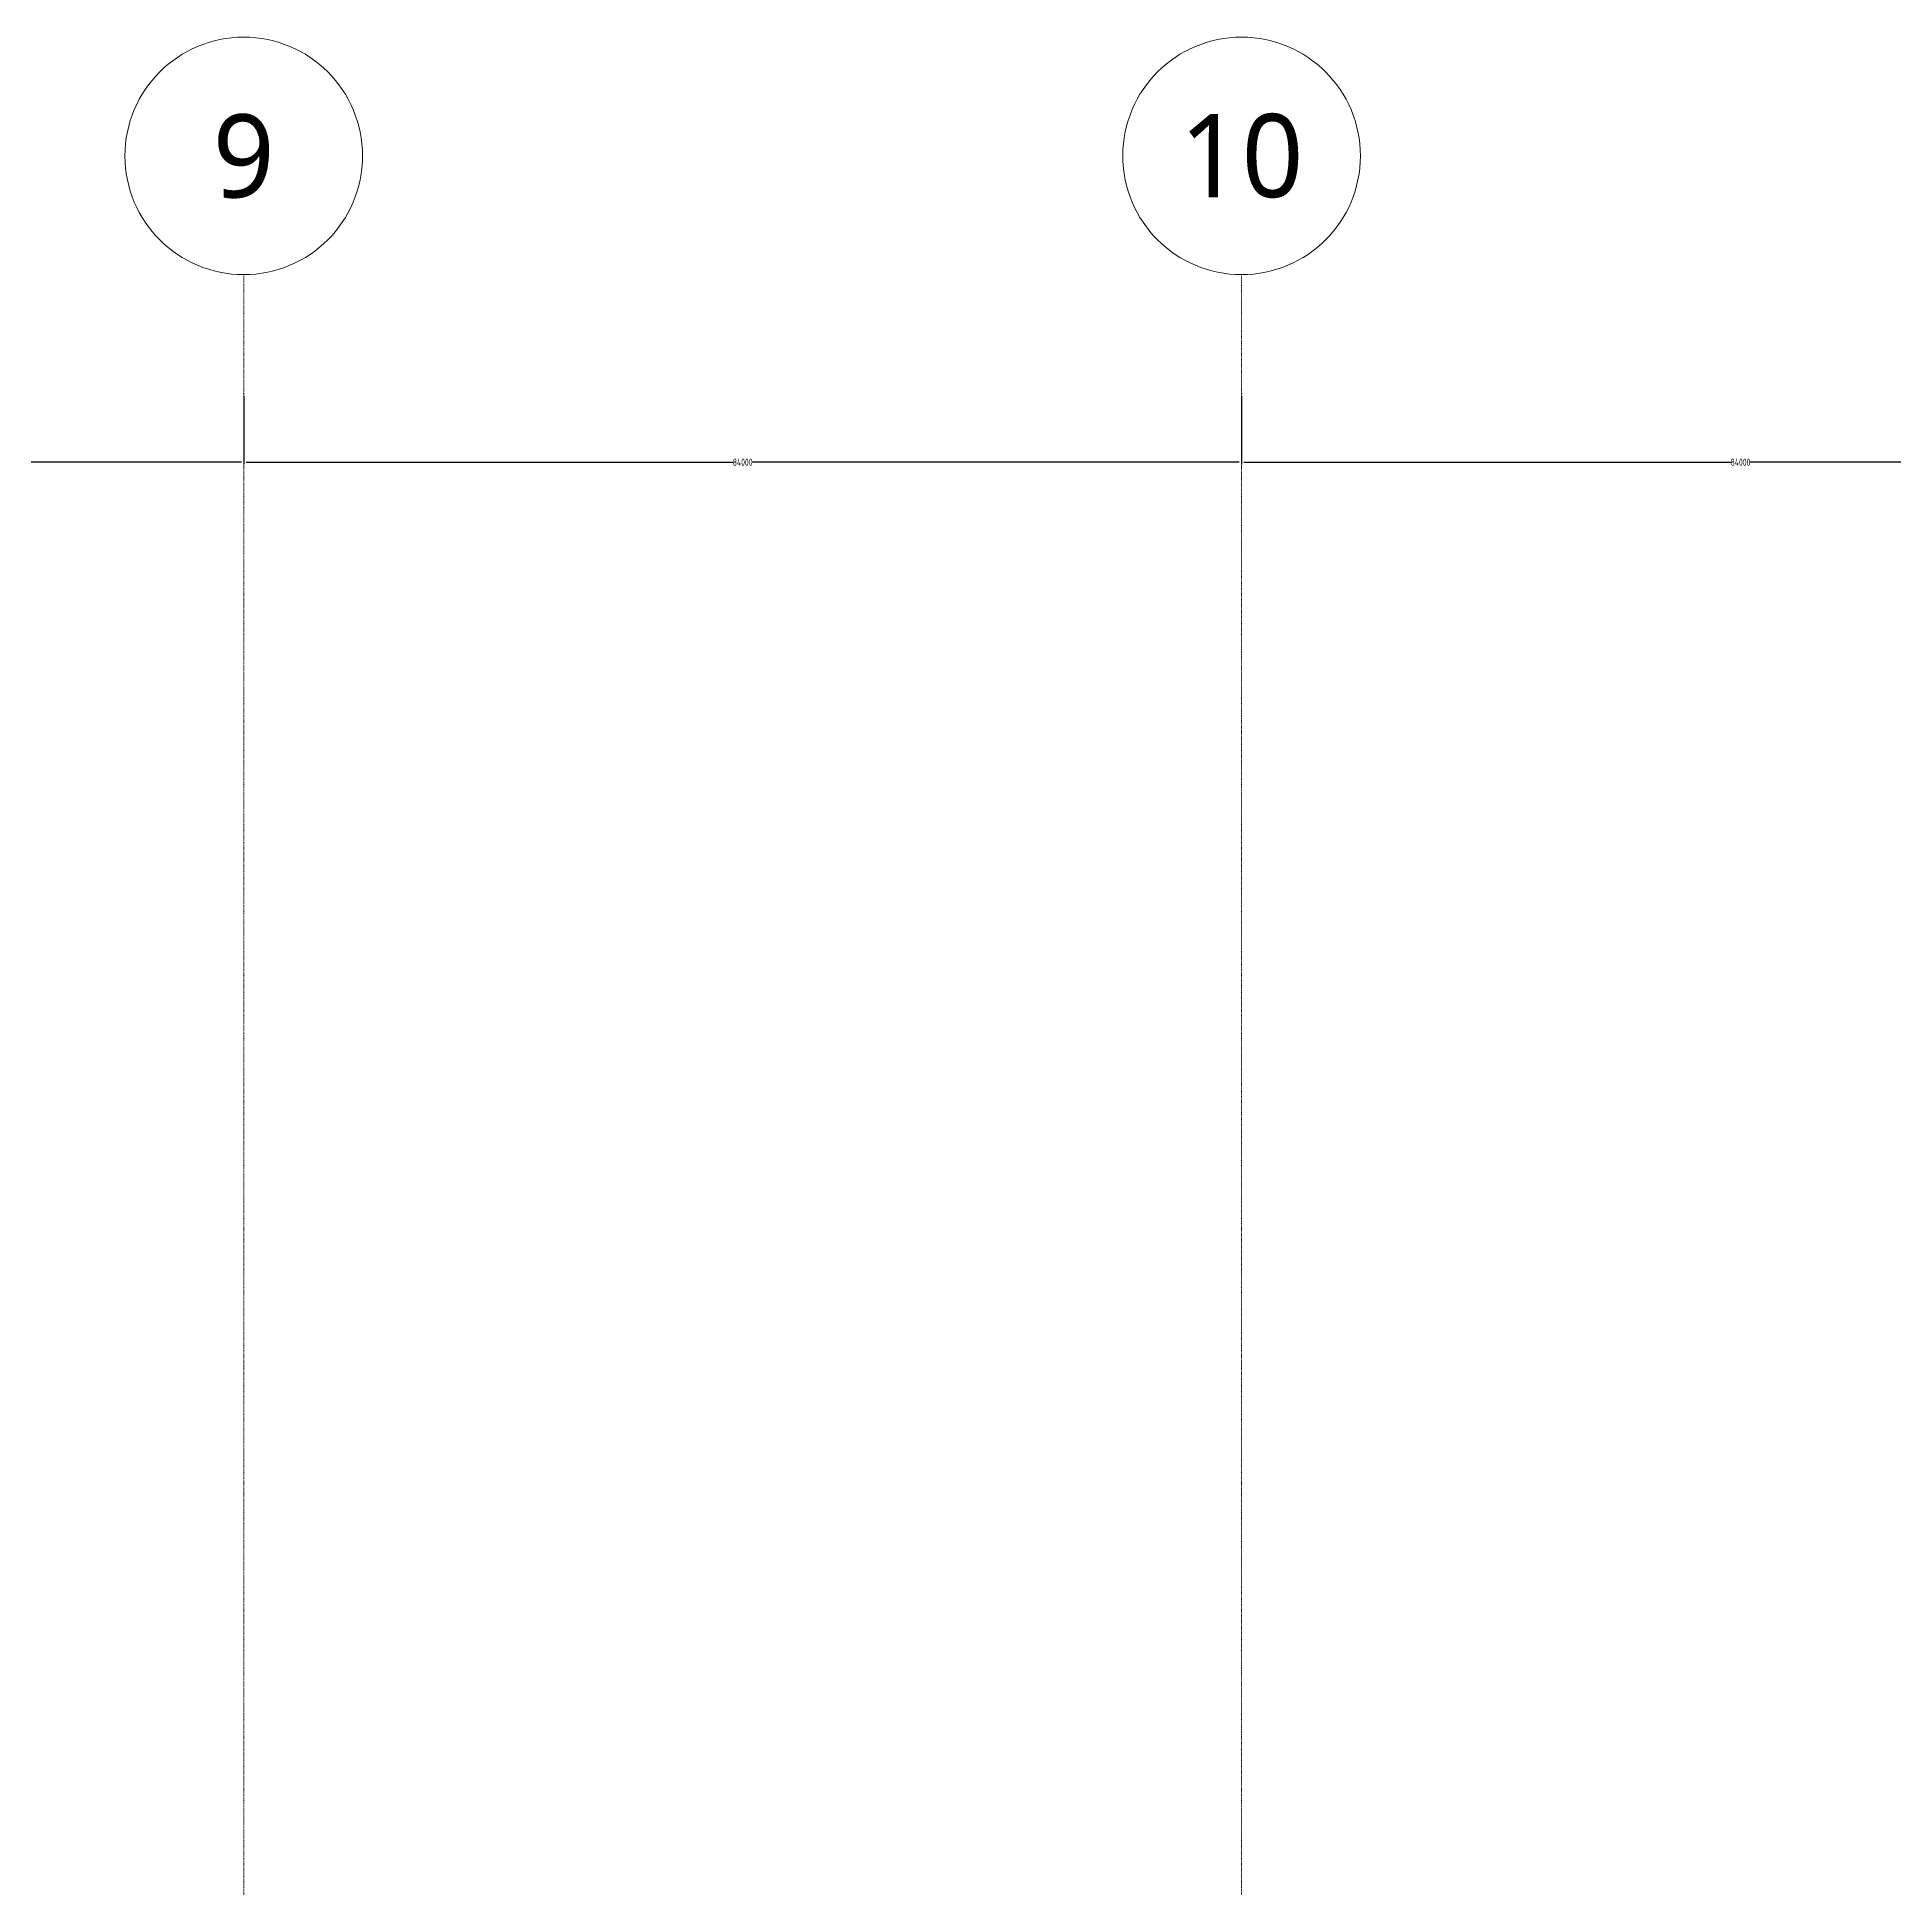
# Model space of a CAD drawing. Extents: x -32000 to 363140, y -29000 to 144266.
# Drawn here: x 66661 to 82299, y 115656 to 131250 of the extents above; entities that cross this region are included whole.
import ezdxf
from ezdxf.enums import TextEntityAlignment as Align

# ---------------------------------------------------------------- set-up
doc = ezdxf.new("R2010")
doc.units = 0
doc.header["$LTSCALE"] = 10
doc.linetypes.add('H12PL25$0$JJP_三點線', pattern=[0.9, 0.3, -0.15, 0, -0.15, 0, -0.15, 0, -0.15])
doc.layers.add('H12PL25$0$A-DIM', color=252, linetype='Continuous')
doc.layers.add('H12PL25$0$S-GRID', color=252, linetype='Continuous')
doc.styles.add('H12PL25$0$dim-txt', font='isocp.shx', dxfattribs={"width": 0.7, "bigfont": 'chineset.shx'})
doc.styles.add('H12PL25$0$Standard', font='', dxfattribs={"width": 0.8})
doc.styles.get('H12PL25$0$Standard').set_extended_font_data('Microsoft JhengHei')
doc.dimstyles.new('H12PL25$0$ARCH-dim-200MM', dxfattribs={"dimscale": 200, "dimtxt": 0.3, "dimasz": 0.1, "dimexe": 0.1, "dimexo": 0.1, "dimgap": 0.05, "dimtad": 1, "dimdec": 0, "dimlfac": 10, "dimrnd": 0.5, "dimdsep": 46, "dimtxsty": 'H12PL25$0$dim-txt', "dimblk": 'H12PL25$0$_Dot', "dimcen": 2, "dimclrd": 256, "dimclre": 256, "dimclrt": 256, "dimadec": 0, "dimazin": 0, "dimtfac": 1, "dimtix": 1, "dimtmove": 2, "dimatfit": 3, "dimldrblk": 'H12PL25$0$_OBLIQUE', "dimfxl": 1, "dimtvp": 1, "dimtolj": 1, "dimarcsym": 0})

# ---------------------------------------------------------------- blocks, each defined once
blk = doc.blocks.new('*D101')
at = {"layer": 'DEFPOINTS', "color": 0, "linetype": 'Continuous', "transparency": 16777216}
for p in [(60000, 128250), (68400, 128250), (68400, 127670)]:
    blk.add_point(p, dxfattribs=at)
at = {"layer": 'H12PL25$0$A-DIM', "linetype": 'Continuous', "lineweight": -2, "transparency": 16777216}
for p, q in [((60000, 128230), (60000, 127650)), ((68400, 128230), (68400, 127650)), ((60020, 127670), (64121, 127670)), ((68380, 127670), (64279, 127670))]:
    blk.add_line(p, q, dxfattribs=at)
at = {"layer": 'H12PL25$0$A-DIM', "linetype": 'Continuous', "lineweight": 0, "transparency": 16777216, "insert": (64200, 127670), "char_height": 60, "attachment_point": 5, "style": 'H12PL25$0$dim-txt'}
blk.add_mtext('\\A1;84000', dxfattribs=at)
blk = doc.blocks.new('H12PL25$0$_Dot')
blk = doc.blocks.new('H12PL25$0$_OBLIQUE')
at = {"color": 0, "linetype": 'ByBlock', "lineweight": -2}
blk.add_line((-0.5, -0.5), (0.5, 0.5), dxfattribs=at)
blk = doc.blocks.new('*D102')
at = {"layer": 'DEFPOINTS', "color": 0, "linetype": 'Continuous', "transparency": 16777216}
for p in [(68400, 128250), (76800, 128250), (76800, 127670)]:
    blk.add_point(p, dxfattribs=at)
at = {"layer": 'H12PL25$0$A-DIM', "linetype": 'Continuous', "lineweight": -2, "transparency": 16777216}
for p, q in [((68400, 128230), (68400, 127650)), ((76800, 128230), (76800, 127650)), ((68420, 127670), (72521, 127670)), ((76780, 127670), (72679, 127670))]:
    blk.add_line(p, q, dxfattribs=at)
at = {"layer": 'H12PL25$0$A-DIM', "linetype": 'Continuous', "lineweight": 0, "transparency": 16777216, "insert": (72600, 127670), "char_height": 60, "attachment_point": 5, "style": 'H12PL25$0$dim-txt'}
blk.add_mtext('\\A1;84000', dxfattribs=at)
blk = doc.blocks.new('*D103')
at = {"layer": 'DEFPOINTS', "color": 0, "linetype": 'Continuous', "transparency": 16777216}
for p in [(76800, 128250), (85200, 128250), (85200, 127670)]:
    blk.add_point(p, dxfattribs=at)
at = {"layer": 'H12PL25$0$A-DIM', "linetype": 'Continuous', "lineweight": -2, "transparency": 16777216}
for p, q in [((76800, 128230), (76800, 127650)), ((85200, 128230), (85200, 127650)), ((76820, 127670), (80921, 127670)), ((85180, 127670), (81079, 127670))]:
    blk.add_line(p, q, dxfattribs=at)
at = {"layer": 'H12PL25$0$A-DIM', "linetype": 'Continuous', "lineweight": 0, "transparency": 16777216, "insert": (81000, 127670), "char_height": 60, "attachment_point": 5, "style": 'H12PL25$0$dim-txt'}
blk.add_mtext('\\A1;84000', dxfattribs=at)
blk = doc.blocks.new('H12PL25')
at = {"layer": 'H12PL25$0$S-GRID', "linetype": 'H12PL25$0$JJP_三點線', "lineweight": 0}
for p, q in [((68400, 128250), (68400, 129250)), ((76800, 128250), (76800, 129250)), ((68400, 128250), (68400, -28000)), ((76800, 128250), (76800, -28000))]:
    blk.add_line(p, q, dxfattribs=at)
at = {"layer": 'H12PL25$0$S-GRID', "lineweight": 0}
for centre in [(68400, 130250), (76800, 130250)]:
    blk.add_circle(centre, 1000, dxfattribs=at)
at = {"layer": 'H12PL25$0$S-GRID', "linetype": 'H12PL25$0$JJP_三點線', "lineweight": 0}
for p in [(68400, 128250), (68400, 128250), (76800, 128250), (76800, 128250)]:
    blk.add_point(p, dxfattribs=at)
at = {"layer": 'H12PL25$0$S-GRID', "style": 'H12PL25$0$Standard'}
for s, p in [('9', (68400, 130600)), ('10', (76800, 130602.36))]:
    blk.add_text(s, height=700, dxfattribs=at).set_placement(p, align=Align.TOP_CENTER)
at = {"layer": 'H12PL25$0$A-DIM', "linetype": 'Continuous', "lineweight": 0}
for base, p1, p2, picture, middle in [((68400, 127670), (60000, 128250), (68400, 128250), '*D101', (64200, 127670)), ((76800, 127670), (68400, 128250), (76800, 128250), '*D102', (72600, 127670)), ((85200, 127670), (76800, 128250), (85200, 128250), '*D103', (81000, 127670))]:
    dim = blk.add_linear_dim(base=base, p1=p1, p2=p2, dimstyle='H12PL25$0$ARCH-dim-200MM', dxfattribs=at)
    dim.commit()
    dim.dimension.update_dxf_attribs({"geometry": picture, "text_midpoint": middle, "dimtype": 128})

msp = doc.modelspace()

# ---------------------------------------------------------------- block references
msp.add_blockref('H12PL25', (0, 0))

doc.saveas('drawing.dxf')
